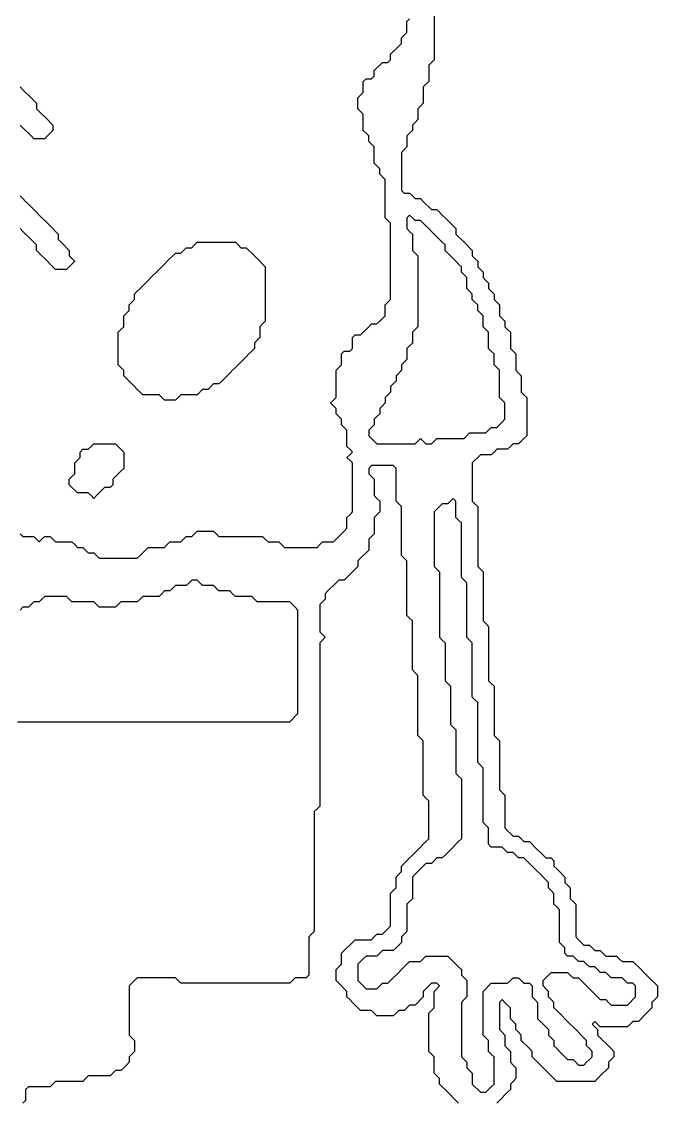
# Model space of a CAD drawing. Extents: x 33 to 125, y 19 to 141.
# Drawn here: x 94.1 to 125, y 46.3 to 98.7 of the extents above; entities that cross this region are included whole.
import ezdxf

# ---------------------------------------------------------------- set-up
doc = ezdxf.new("R2010")
doc.units = 0

msp = doc.modelspace()

# ---------------------------------------------------------------- linework, layer by layer
at = {"layer": 'Layer 1', "color": 7}
for points in [[(94.059257, 73.818857), (94.191548, 73.686566), (94.456131, 73.686566), (94.720714, 73.686566), (94.853006, 73.554274), (94.985297, 73.421982), (95.117589, 73.554274), (95.24988, 73.686566), (95.514463, 73.686566), (95.646755, 73.554274), (95.779046, 73.421982), (96.043629, 73.421982), (96.308212, 73.421982), (96.572795, 73.421982), (96.705087, 73.289691), (96.837378, 73.157399), (97.101961, 73.157399), (97.234253, 73.025108), (97.366544, 72.892816), (97.631127, 72.892816), (97.763419, 72.760525), (97.89571, 72.628233), (98.160293, 72.628233), (98.424876, 72.628233), (98.689459, 72.628233), (98.954042, 72.628233), (99.218625, 72.628233), (99.483208, 72.628233), (99.747791, 72.628233), (99.880083, 72.760525), (100.012374, 72.892816), (100.144666, 73.025108), (100.276957, 73.157399), (100.54154, 73.157399), (100.806123, 73.157399), (101.070706, 73.157399), (101.202998, 73.289691), (101.335289, 73.421982), (101.599872, 73.421982), (101.864455, 73.421982), (101.996747, 73.554274), (102.129038, 73.686566), (102.393621, 73.686566), (102.525913, 73.818857), (102.658204, 73.951149), (102.922787, 73.951149), (103.18737, 73.951149), (103.451953, 73.951149), (103.584245, 73.818857), (103.716536, 73.686566), (103.981119, 73.686566), (104.245702, 73.686566), (104.510285, 73.686566), (104.774868, 73.686566), (105.039451, 73.686566), (105.304034, 73.686566), (105.568617, 73.686566), (105.8332, 73.686566), (105.965491, 73.554274), (106.097783, 73.421982), (106.362366, 73.421982), (106.626949, 73.421982), (106.759241, 73.289691), (106.891532, 73.157399), (107.156115, 73.157399), (107.420698, 73.157399), (107.685281, 73.157399), (107.949864, 73.157399), (108.214447, 73.157399), (108.47903, 73.157399), (108.611322, 73.289691), (108.743613, 73.421982), (109.008196, 73.421982), (109.272779, 73.421982), (109.405071, 73.554274), (109.537362, 73.686566), (109.669654, 73.818857), (109.801945, 73.951149), (109.934237, 74.08344), (109.934237, 74.348023), (109.934237, 74.612606), (110.066528, 74.744897), (110.198819, 74.877189), (110.198819, 75.141772), (110.198819, 75.406355), (110.198819, 75.670938), (110.198819, 75.935521), (110.198819, 76.200104), (110.198819, 76.464687), (110.198819, 76.72927), (110.198819, 76.993853), (110.198819, 77.258436), (110.066528, 77.390727), (109.934237, 77.523019), (110.066528, 77.65531), (110.198819, 77.787602), (110.066528, 77.919894), (109.934237, 78.052185), (109.934237, 78.316768), (109.934237, 78.581351), (109.934237, 78.845934), (109.801945, 78.978225), (109.669654, 79.110517), (109.669654, 79.3751), (109.537362, 79.507391), (109.405071, 79.639683), (109.405071, 79.904266), (109.272779, 80.036558), (109.140488, 80.168849), (109.272779, 80.301141), (109.405071, 80.433432), (109.405071, 80.698015), (109.405071, 80.962598), (109.405071, 81.227181), (109.405071, 81.491764), (109.405071, 81.756347), (109.537362, 81.888638), (109.669654, 82.02093), (109.669654, 82.285513), (109.669654, 82.550096), (109.801945, 82.682387), (110.066528, 82.682387), (110.198819, 82.814679), (110.198819, 83.079262), (110.198819, 83.343845), (110.331111, 83.476136), (110.595694, 83.476136), (110.727986, 83.608428), (110.860277, 83.740719), (110.992569, 83.873011), (111.12486, 84.005302), (111.389443, 84.005302), (111.521735, 84.137594), (111.654026, 84.269886), (111.786318, 84.402177), (111.786318, 84.66676), (111.786318, 84.931343), (111.918609, 85.063634), (112.050901, 85.195926), (112.050901, 85.460509), (112.050901, 85.725092), (112.050901, 85.989675), (112.050901, 86.254258), (112.050901, 86.518841), (112.050901, 86.783424), (112.050901, 87.048007), (112.050901, 87.31259), (112.050901, 87.577173), (112.050901, 87.841756), (112.050901, 88.106339), (112.050901, 88.370922), (112.050901, 88.635505), (112.050901, 88.900088), (111.918609, 89.032379), (111.786318, 89.164671), (111.786318, 89.429254), (111.786318, 89.693837), (111.786318, 89.95842), (111.786318, 90.223003), (111.786318, 90.487586), (111.786318, 90.752169), (111.786318, 91.016752), (111.654026, 91.149043), (111.521735, 91.281335), (111.521735, 91.545918), (111.389443, 91.678209), (111.257152, 91.810501), (111.257152, 92.075084), (111.257152, 92.339667), (111.257152, 92.60425), (111.12486, 92.736542), (110.992569, 92.868833), (110.992569, 93.133416), (110.860277, 93.265707), (110.727986, 93.397999), (110.727986, 93.662582), (110.727986, 93.927165), (110.727986, 94.191748), (110.595694, 94.324039), (110.463403, 94.456331), (110.463403, 94.720914), (110.463403, 94.985497), (110.595694, 95.117788), (110.727986, 95.25008), (110.727986, 95.514663), (110.727986, 95.779246), (110.860277, 95.911537), (111.12486, 95.911537), (111.257152, 96.043829), (111.257152, 96.308412), (111.389443, 96.440703), (111.521735, 96.572995), (111.654026, 96.705286), (111.918609, 96.705286), (112.050901, 96.837578), (112.050901, 97.102161), (112.183192, 97.234453), (112.315483, 97.366744), (112.447775, 97.499035), (112.580067, 97.631327), (112.580067, 97.89591), (112.712358, 98.028201), (112.84465, 98.160493), (112.84465, 98.425076), (112.84465, 98.689659), (112.976941, 98.82195)], [(114.167565, 98.954242), (114.167565, 98.689659), (114.167565, 98.425076), (114.167565, 98.160493), (114.167565, 97.89591), (114.167565, 97.631327), (114.167565, 97.366744), (114.167565, 97.102161), (114.167565, 96.837578), (114.035273, 96.705286), (113.902982, 96.572995), (113.902982, 96.308412), (113.902982, 96.043829), (113.902982, 95.779246), (113.77069, 95.646954), (113.638399, 95.514663), (113.638399, 95.25008), (113.638399, 94.985497), (113.638399, 94.720914), (113.506107, 94.588622), (113.373816, 94.456331), (113.373816, 94.191748), (113.373816, 93.927165), (113.241524, 93.794873), (113.109233, 93.662582), (113.109233, 93.397999), (112.976941, 93.265707), (112.84465, 93.133416), (112.84465, 92.868833), (112.84465, 92.60425), (112.712358, 92.471958), (112.580067, 92.339667), (112.580067, 92.075084), (112.580067, 91.810501), (112.580067, 91.545918), (112.580067, 91.281335), (112.580067, 91.016752), (112.580067, 90.752169), (112.580067, 90.487586), (112.712358, 90.355294), (112.976941, 90.355294), (113.109233, 90.223003), (113.241524, 90.090711), (113.506107, 90.090711), (113.638399, 89.95842), (113.77069, 89.826128), (113.902982, 89.693837), (114.035273, 89.561545), (114.299856, 89.561545), (114.432147, 89.429254), (114.564439, 89.296962), (114.696731, 89.164671), (114.829022, 89.032379), (114.961314, 88.900088), (115.093605, 88.767797), (115.225897, 88.635505), (115.225897, 88.370922), (115.358188, 88.23863), (115.49048, 88.106339), (115.622771, 87.974047), (115.755063, 87.841756), (115.887354, 87.709464), (116.019646, 87.577173), (116.019646, 87.31259), (116.151937, 87.180298), (116.284229, 87.048007), (116.284229, 86.783424), (116.41652, 86.651133), (116.548811, 86.518841), (116.548811, 86.254258), (116.681103, 86.121966), (116.813395, 85.989675), (116.813395, 85.725092), (116.945686, 85.5928), (117.077978, 85.460509), (117.077978, 85.195926), (117.210269, 85.063634), (117.342561, 84.931343), (117.342561, 84.66676), (117.342561, 84.402177), (117.474852, 84.269886), (117.607144, 84.137594), (117.607144, 83.873011), (117.739435, 83.740719), (117.871727, 83.608428), (117.871727, 83.343845), (117.871727, 83.079262), (117.871727, 82.814679), (118.004018, 82.682387), (118.13631, 82.550096), (118.13631, 82.285513), (118.13631, 82.02093), (118.13631, 81.756347), (118.268601, 81.624055), (118.400893, 81.491764), (118.400893, 81.227181), (118.400893, 80.962598), (118.400893, 80.698015), (118.533184, 80.565723), (118.665475, 80.433432), (118.665475, 80.168849), (118.665475, 79.904266), (118.665475, 79.639683), (118.665475, 79.3751), (118.665475, 79.110517), (118.665475, 78.845934), (118.665475, 78.581351), (118.533184, 78.449059), (118.400893, 78.316768), (118.268601, 78.184477), (118.004018, 78.184477), (117.871727, 78.052185), (117.739435, 77.919894), (117.474852, 77.919894), (117.210269, 77.919894), (117.077978, 77.787602), (116.945686, 77.65531), (116.681103, 77.65531), (116.41652, 77.65531), (116.284229, 77.523019), (116.151937, 77.390727), (116.019646, 77.258436), (116.019646, 76.993853), (116.019646, 76.72927), (116.019646, 76.464687), (116.019646, 76.200104), (116.019646, 75.935521), (116.019646, 75.670938), (116.019646, 75.406355), (116.151937, 75.274063), (116.284229, 75.141772), (116.284229, 74.877189), (116.284229, 74.612606), (116.284229, 74.348023), (116.284229, 74.08344), (116.284229, 73.818857), (116.284229, 73.554274), (116.284229, 73.289691), (116.284229, 73.025108), (116.284229, 72.760525), (116.284229, 72.495942), (116.284229, 72.231359), (116.41652, 72.099067), (116.548811, 71.966776), (116.548811, 71.702193), (116.548811, 71.43761), (116.548811, 71.173027), (116.548811, 70.908444), (116.548811, 70.643861), (116.548811, 70.379278), (116.548811, 70.114695), (116.548811, 69.850112), (116.548811, 69.585529), (116.681103, 69.453238), (116.813395, 69.320946), (116.813395, 69.056363), (116.813395, 68.79178), (116.813395, 68.527197), (116.813395, 68.262614), (116.813395, 67.998031), (116.813395, 67.733448), (116.813395, 67.468865), (116.813395, 67.204282), (116.813395, 66.939699), (116.813395, 66.675116), (116.945686, 66.542824), (117.077978, 66.410533), (117.077978, 66.14595), (117.077978, 65.881367), (117.077978, 65.616784), (117.077978, 65.352201), (117.077978, 65.087618), (117.077978, 64.823035), (117.077978, 64.558452), (117.077978, 64.293869), (117.077978, 64.029286), (117.210269, 63.896994), (117.342561, 63.764703), (117.342561, 63.50012), (117.342561, 63.235537), (117.342561, 62.970954), (117.342561, 62.706371), (117.342561, 62.441788), (117.342561, 62.177205), (117.342561, 61.912622), (117.342561, 61.648039), (117.342561, 61.383456), (117.474852, 61.251165), (117.607144, 61.118873), (117.607144, 60.85429), (117.607144, 60.589707), (117.607144, 60.325124), (117.607144, 60.060541), (117.607144, 59.795958), (117.607144, 59.531375), (117.739435, 59.399083), (117.871727, 59.266792), (118.004018, 59.134501), (118.268601, 59.134501), (118.400893, 59.002209), (118.533184, 58.869917), (118.797767, 58.869917), (118.930059, 58.737626), (119.06235, 58.605334), (119.194642, 58.473043), (119.326933, 58.340751), (119.459225, 58.20846), (119.591516, 58.076168), (119.856099, 58.076168), (119.988391, 57.943877), (119.988391, 57.679294), (120.120682, 57.547002), (120.252974, 57.414711), (120.385265, 57.282419), (120.517557, 57.150128), (120.517557, 56.885545), (120.649848, 56.753253), (120.782139, 56.620962), (120.782139, 56.356379), (120.782139, 56.091796), (120.914431, 55.959504), (121.046723, 55.827213), (121.046723, 55.56263), (121.046723, 55.298047), (121.046723, 55.033464), (121.046723, 54.768881), (121.046723, 54.504298), (121.046723, 54.239715), (121.179014, 54.107423), (121.311306, 53.975132), (121.443597, 53.84284), (121.70818, 53.84284), (121.840472, 53.710549), (121.972763, 53.578257), (122.237346, 53.578257), (122.369638, 53.445966), (122.501929, 53.313674), (122.766512, 53.313674), (123.031095, 53.313674), (123.163387, 53.181383), (123.295678, 53.049091), (123.560261, 53.049091), (123.824844, 53.049091), (123.957136, 52.9168), (124.089427, 52.784509), (124.221719, 52.652217), (124.35401, 52.519925), (124.486302, 52.387634), (124.618593, 52.255342), (124.750885, 52.123051), (124.883176, 51.990759), (125.015467, 51.858468), (125.015467, 51.593885), (125.015467, 51.329302), (124.883176, 51.19701), (124.750885, 51.064719), (124.750885, 50.800136), (124.618593, 50.667845), (124.486302, 50.535553), (124.35401, 50.403261), (124.221719, 50.27097), (124.089427, 50.138678), (123.824844, 50.138678), (123.692553, 50.006387), (123.560261, 49.874095), (123.295678, 49.874095), (123.031095, 49.874095), (122.766512, 49.874095), (122.501929, 49.874095), (122.237346, 49.874095), (122.105055, 50.006387), (121.972763, 50.138678), (121.840472, 50.006387), (121.972763, 49.874095), (122.105055, 49.741804), (122.105055, 49.477221), (122.237346, 49.344929), (122.369638, 49.212638), (122.501929, 49.080346), (122.634221, 48.948055), (122.766512, 48.815763), (122.898803, 48.683472), (122.898803, 48.418889), (122.766512, 48.286597), (122.634221, 48.154306), (122.634221, 47.889723), (122.501929, 47.757431), (122.369638, 47.62514), (122.237346, 47.492848), (122.105055, 47.360557), (121.972763, 47.228265), (121.70818, 47.228265), (121.443597, 47.228265), (121.179014, 47.228265), (120.914431, 47.228265), (120.649848, 47.228265), (120.385265, 47.228265), (120.120682, 47.228265), (119.988391, 47.360557), (119.856099, 47.492848), (119.723808, 47.62514), (119.591516, 47.757431), (119.459225, 47.889723), (119.326933, 48.022014), (119.194642, 48.154306), (119.06235, 48.286597), (118.930059, 48.418889), (118.930059, 48.683472), (118.797767, 48.815763), (118.665475, 48.948055), (118.533184, 49.080346), (118.400893, 49.212638), (118.400893, 49.477221), (118.268601, 49.609512), (118.13631, 49.741804), (118.13631, 50.006387), (118.004018, 50.138678), (117.871727, 50.27097), (117.871727, 50.535553), (117.871727, 50.800136), (117.739435, 50.932427), (117.607144, 51.064719), (117.474852, 51.19701), (117.342561, 51.064719), (117.342561, 50.800136), (117.342561, 50.535553), (117.342561, 50.27097), (117.342561, 50.006387), (117.342561, 49.741804), (117.474852, 49.609512), (117.607144, 49.477221), (117.607144, 49.212638), (117.607144, 48.948055), (117.739435, 48.815763), (117.871727, 48.683472), (117.871727, 48.418889), (117.871727, 48.154306), (118.004018, 48.022014), (118.13631, 47.889723), (118.13631, 47.62514), (118.13631, 47.360557), (118.004018, 47.228265), (117.871727, 47.095974), (117.871727, 46.831391), (117.739435, 46.699099), (117.607144, 46.566808), (117.474852, 46.434517), (117.342561, 46.302225), (117.210269, 46.169933)], [(94.059257, 95.514663), (94.191548, 95.382372), (94.32384, 95.25008), (94.456131, 95.117788), (94.588423, 94.985497), (94.720714, 94.853206), (94.853006, 94.720914), (94.853006, 94.456331), (94.985297, 94.324039), (95.117589, 94.191748), (95.24988, 94.059456), (95.382171, 93.927165), (95.514463, 93.794873), (95.646755, 93.662582), (95.646755, 93.397999), (95.514463, 93.265707), (95.382171, 93.133416), (95.24988, 93.001125), (95.24988, 93.001125), (95.24988, 93.001125), (94.985297, 93.001125), (94.720714, 93.001125), (94.588423, 93.133416), (94.456131, 93.265707), (94.32384, 93.397999), (94.191548, 93.53029), (94.059257, 93.662582)], [(94.059257, 90.223003), (94.191548, 90.090711), (94.32384, 89.95842), (94.456131, 89.826128), (94.588423, 89.693837), (94.720714, 89.561545), (94.853006, 89.429254), (94.985297, 89.296962), (95.117589, 89.164671), (95.24988, 89.032379), (95.382171, 88.900088), (95.514463, 88.767797), (95.646755, 88.635505), (95.779046, 88.503214), (95.911338, 88.370922), (95.911338, 88.106339), (96.043629, 87.974047), (96.175921, 87.841756), (96.308212, 87.709464), (96.440504, 87.577173), (96.440504, 87.31259), (96.572795, 87.180298), (96.705087, 87.048007), (96.572795, 86.915715), (96.440504, 86.783424), (96.308212, 86.651133), (96.043629, 86.651133), (95.779046, 86.651133), (95.646755, 86.783424), (95.514463, 86.915715), (95.382171, 87.048007), (95.24988, 87.180298), (95.117589, 87.31259), (94.985297, 87.444881), (94.853006, 87.577173), (94.853006, 87.841756), (94.720714, 87.974047), (94.588423, 88.106339), (94.456131, 88.23863), (94.32384, 88.370922), (94.191548, 88.503214), (94.059257, 88.635505)], [(115.358188, 46.169933), (115.225897, 46.302225), (115.093605, 46.434517), (114.961314, 46.566808), (114.829022, 46.699099), (114.696731, 46.831391), (114.564439, 46.963682), (114.432147, 47.095974), (114.432147, 47.360557), (114.299856, 47.492848), (114.167565, 47.62514), (114.167565, 47.889723), (114.167565, 48.154306), (114.167565, 48.418889), (114.035273, 48.551181), (113.902982, 48.683472), (113.902982, 48.948055), (113.902982, 49.212638), (113.902982, 49.477221), (113.902982, 49.741804), (113.902982, 50.006387), (113.902982, 50.27097), (113.902982, 50.535553), (114.035273, 50.667845), (114.167565, 50.800136), (114.167565, 51.064719), (114.167565, 51.329302), (114.167565, 51.593885), (114.299856, 51.726176), (114.432147, 51.858468), (114.299856, 51.990759), (114.035273, 51.990759), (113.902982, 51.858468), (113.77069, 51.726176), (113.638399, 51.593885), (113.638399, 51.329302), (113.506107, 51.19701), (113.373816, 51.064719), (113.241524, 50.932427), (112.976941, 50.932427), (112.84465, 50.800136), (112.712358, 50.667845), (112.447775, 50.667845), (112.315483, 50.535553), (112.183192, 50.403261), (111.918609, 50.403261), (111.654026, 50.403261), (111.389443, 50.403261), (111.257152, 50.535553), (111.12486, 50.667845), (110.860277, 50.667845), (110.595694, 50.667845), (110.463403, 50.800136), (110.331111, 50.932427), (110.198819, 51.064719), (110.066528, 51.19701), (109.934237, 51.329302), (109.934237, 51.593885), (109.801945, 51.726176), (109.669654, 51.858468), (109.537362, 51.990759), (109.405071, 52.123051), (109.405071, 52.387634), (109.405071, 52.652217), (109.537362, 52.784509), (109.669654, 52.9168), (109.669654, 53.181383), (109.669654, 53.445966), (109.801945, 53.578257), (109.934237, 53.710549), (110.066528, 53.84284), (110.198819, 53.975132), (110.331111, 54.107423), (110.595694, 54.107423), (110.860277, 54.107423), (111.12486, 54.107423), (111.257152, 54.239715), (111.389443, 54.372006), (111.654026, 54.372006), (111.786318, 54.504298), (111.918609, 54.636589), (112.050901, 54.768881), (112.050901, 55.033464), (112.050901, 55.298047), (112.050901, 55.56263), (112.050901, 55.827213), (112.050901, 56.091796), (112.050901, 56.356379), (112.183192, 56.48867), (112.315483, 56.620962), (112.315483, 56.885545), (112.315483, 57.150128), (112.447775, 57.282419), (112.580067, 57.414711), (112.580067, 57.679294), (112.712358, 57.811585), (112.84465, 57.943877), (112.976941, 58.076168), (113.109233, 58.20846), (113.241524, 58.340751), (113.373816, 58.473043), (113.506107, 58.605334), (113.638399, 58.737626), (113.77069, 58.869917), (113.902982, 59.002209), (113.902982, 59.266792), (113.902982, 59.531375), (113.902982, 59.795958), (113.902982, 60.060541), (113.902982, 60.325124), (113.902982, 60.589707), (113.902982, 60.85429), (113.77069, 60.986581), (113.638399, 61.118873), (113.638399, 61.383456), (113.638399, 61.648039), (113.638399, 61.912622), (113.638399, 62.177205), (113.638399, 62.441788), (113.638399, 62.706371), (113.638399, 62.970954), (113.638399, 63.235537), (113.638399, 63.50012), (113.638399, 63.764703), (113.506107, 63.896994), (113.373816, 64.029286), (113.373816, 64.293869), (113.373816, 64.558452), (113.373816, 64.823035), (113.373816, 65.087618), (113.373816, 65.352201), (113.373816, 65.616784), (113.373816, 65.881367), (113.373816, 66.14595), (113.373816, 66.410533), (113.373816, 66.675116), (113.373816, 66.939699), (113.241524, 67.07199), (113.109233, 67.204282), (113.109233, 67.468865), (113.109233, 67.733448), (113.109233, 67.998031), (113.109233, 68.262614), (113.109233, 68.527197), (113.109233, 68.79178), (113.109233, 69.056363), (113.109233, 69.320946), (113.109233, 69.585529), (112.976941, 69.717821), (112.84465, 69.850112), (112.84465, 70.114695), (112.84465, 70.379278), (112.84465, 70.643861), (112.84465, 70.908444), (112.84465, 71.173027), (112.84465, 71.43761), (112.84465, 71.702193), (112.84465, 71.966776), (112.84465, 72.231359), (112.84465, 72.495942), (112.712358, 72.628233), (112.580067, 72.760525), (112.580067, 73.025108), (112.580067, 73.289691), (112.580067, 73.554274), (112.580067, 73.818857), (112.580067, 74.08344), (112.580067, 74.348023), (112.580067, 74.612606), (112.580067, 74.877189), (112.580067, 75.141772), (112.447775, 75.274063), (112.315483, 75.406355), (112.315483, 75.670938), (112.315483, 75.935521), (112.315483, 76.200104), (112.315483, 76.464687), (112.315483, 76.72927), (112.315483, 76.993853), (112.183192, 77.126144), (111.918609, 77.126144), (111.654026, 77.126144), (111.389443, 77.126144), (111.12486, 77.126144), (110.992569, 76.993853), (110.992569, 76.72927), (111.12486, 76.596978), (111.257152, 76.464687), (111.257152, 76.200104), (111.257152, 75.935521), (111.257152, 75.670938), (111.389443, 75.538646), (111.521735, 75.406355), (111.521735, 75.141772), (111.521735, 74.877189), (111.389443, 74.744897), (111.257152, 74.612606), (111.257152, 74.348023), (111.257152, 74.08344), (111.257152, 73.818857), (111.12486, 73.686566), (110.992569, 73.554274), (110.992569, 73.289691), (110.992569, 73.025108), (110.860277, 72.892816), (110.727986, 72.760525), (110.595694, 72.628233), (110.463403, 72.495942), (110.463403, 72.231359), (110.331111, 72.099067), (110.198819, 71.966776), (110.066528, 71.834485), (109.934237, 71.702193), (109.801945, 71.569902), (109.537362, 71.569902), (109.405071, 71.43761), (109.272779, 71.305318), (109.140488, 71.173027), (109.008196, 71.040735), (108.875905, 70.908444), (108.875905, 70.643861), (108.743613, 70.511569), (108.611322, 70.379278), (108.611322, 70.114695), (108.611322, 69.850112), (108.611322, 69.585529), (108.611322, 69.320946), (108.611322, 69.056363), (108.743613, 68.924071), (108.875905, 68.79178), (108.743613, 68.659488), (108.611322, 68.527197), (108.611322, 68.262614), (108.611322, 67.998031), (108.611322, 67.733448), (108.611322, 67.468865), (108.611322, 67.204282), (108.611322, 66.939699), (108.611322, 66.675116), (108.611322, 66.410533), (108.611322, 66.14595), (108.611322, 65.881367), (108.611322, 65.616784), (108.611322, 65.352201), (108.611322, 65.087618), (108.611322, 64.823035), (108.611322, 64.558452), (108.611322, 64.293869), (108.611322, 64.029286), (108.611322, 63.764703), (108.611322, 63.50012), (108.611322, 63.235537), (108.611322, 62.970954), (108.611322, 62.706371), (108.611322, 62.441788), (108.611322, 62.177205), (108.611322, 61.912622), (108.611322, 61.648039), (108.611322, 61.383456), (108.611322, 61.118873), (108.611322, 60.85429), (108.611322, 60.589707), (108.47903, 60.457415), (108.346739, 60.325124), (108.346739, 60.060541), (108.346739, 59.795958), (108.346739, 59.531375), (108.346739, 59.266792), (108.346739, 59.002209), (108.346739, 58.737626), (108.346739, 58.473043), (108.346739, 58.20846), (108.346739, 57.943877), (108.346739, 57.679294), (108.346739, 57.414711), (108.346739, 57.150128), (108.346739, 56.885545), (108.346739, 56.620962), (108.346739, 56.356379), (108.346739, 56.091796), (108.346739, 55.827213), (108.346739, 55.56263), (108.346739, 55.298047), (108.346739, 55.033464), (108.346739, 54.768881), (108.346739, 54.504298), (108.214447, 54.372006), (108.082155, 54.239715), (108.082155, 53.975132), (108.082155, 53.710549), (108.082155, 53.445966), (108.082155, 53.181383), (108.082155, 52.9168), (108.082155, 52.652217), (108.082155, 52.387634), (107.949864, 52.255342), (107.685281, 52.255342), (107.420698, 52.255342), (107.288407, 52.123051), (107.156115, 51.990759), (106.891532, 51.990759), (106.626949, 51.990759), (106.362366, 51.990759), (106.097783, 51.990759), (105.8332, 51.990759), (105.568617, 51.990759), (105.304034, 51.990759), (105.039451, 51.990759), (104.774868, 51.990759), (104.510285, 51.990759), (104.245702, 51.990759), (103.981119, 51.990759), (103.716536, 51.990759), (103.451953, 51.990759), (103.18737, 51.990759), (102.922787, 51.990759), (102.658204, 51.990759), (102.393621, 51.990759), (102.129038, 51.990759), (101.864455, 51.990759), (101.732163, 52.123051), (101.599872, 52.255342), (101.335289, 52.255342), (101.070706, 52.255342), (100.806123, 52.255342), (100.54154, 52.255342), (100.276957, 52.255342), (100.012374, 52.255342), (99.747791, 52.255342), (99.615499, 52.123051), (99.483208, 51.990759), (99.350917, 51.858468), (99.350917, 51.593885), (99.350917, 51.329302), (99.350917, 51.064719), (99.350917, 50.800136), (99.350917, 50.535553), (99.350917, 50.27097), (99.350917, 50.006387), (99.350917, 49.741804), (99.350917, 49.477221), (99.483208, 49.344929), (99.615499, 49.212638), (99.615499, 48.948055), (99.615499, 48.683472), (99.483208, 48.551181), (99.350917, 48.418889), (99.350917, 48.154306), (99.218625, 48.022014), (99.086334, 47.889723), (98.954042, 47.757431), (98.689459, 47.757431), (98.557168, 47.62514), (98.424876, 47.492848), (98.160293, 47.492848), (97.89571, 47.492848), (97.631127, 47.492848), (97.366544, 47.492848), (97.234253, 47.360557), (97.101961, 47.228265), (96.837378, 47.228265), (96.572795, 47.228265), (96.308212, 47.228265), (96.043629, 47.228265), (95.779046, 47.228265), (95.646755, 47.095974), (95.514463, 46.963682), (95.24988, 46.963682), (94.985297, 46.963682), (94.720714, 46.963682), (94.456131, 46.963682), (94.32384, 46.831391), (94.32384, 46.566808), (94.32384, 46.302225), (94.191548, 46.169933)], [(93.926965, 64.690743), (94.191548, 64.690743), (94.456131, 64.690743), (94.720714, 64.690743), (94.985297, 64.690743), (95.24988, 64.690743), (95.514463, 64.690743), (95.779046, 64.690743), (96.043629, 64.690743), (96.308212, 64.690743), (96.572795, 64.690743), (96.837378, 64.690743), (97.101961, 64.690743), (97.366544, 64.690743), (97.631127, 64.690743), (97.89571, 64.690743), (98.160293, 64.690743), (98.424876, 64.690743), (98.689459, 64.690743), (98.954042, 64.690743), (99.218625, 64.690743), (99.483208, 64.690743), (99.747791, 64.690743), (100.012374, 64.690743), (100.276957, 64.690743), (100.54154, 64.690743), (100.806123, 64.690743), (101.070706, 64.690743), (101.335289, 64.690743), (101.599872, 64.690743), (101.864455, 64.690743), (102.129038, 64.690743), (102.393621, 64.690743), (102.658204, 64.690743), (102.922787, 64.690743), (103.18737, 64.690743), (103.451953, 64.690743), (103.716536, 64.690743), (103.981119, 64.690743), (104.245702, 64.690743), (104.510285, 64.690743), (104.774868, 64.690743), (105.039451, 64.690743), (105.304034, 64.690743), (105.568617, 64.690743), (105.8332, 64.690743), (106.097783, 64.690743), (106.362366, 64.690743), (106.626949, 64.690743), (106.891532, 64.690743), (107.156115, 64.690743), (107.288407, 64.823035), (107.288407, 64.823035), (107.288407, 64.823035), (107.420698, 64.955326), (107.55299, 65.087618), (107.55299, 65.352201), (107.55299, 65.616784), (107.55299, 65.881367), (107.55299, 66.14595), (107.55299, 66.410533), (107.55299, 66.675116), (107.55299, 66.939699), (107.55299, 67.204282), (107.55299, 67.468865), (107.55299, 67.733448), (107.55299, 67.998031), (107.55299, 68.262614), (107.55299, 68.527197), (107.55299, 68.79178), (107.55299, 69.056363), (107.55299, 69.320946), (107.55299, 69.585529), (107.55299, 69.850112), (107.55299, 70.114695), (107.420698, 70.246986), (107.288407, 70.379278), (107.156115, 70.511569), (106.891532, 70.511569), (106.626949, 70.511569), (106.362366, 70.511569), (106.097783, 70.511569), (105.8332, 70.511569), (105.568617, 70.511569), (105.436326, 70.643861), (105.304034, 70.776152), (105.039451, 70.776152), (104.774868, 70.776152), (104.510285, 70.776152), (104.377994, 70.908444), (104.245702, 71.040735), (103.981119, 71.040735), (103.716536, 71.040735), (103.584245, 71.173027), (103.451953, 71.305318), (103.18737, 71.305318), (102.922787, 71.305318), (102.790496, 71.43761), (102.658204, 71.569902), (102.393621, 71.569902), (102.26133, 71.43761), (102.129038, 71.305318), (101.864455, 71.305318), (101.599872, 71.305318), (101.467581, 71.173027), (101.335289, 71.040735), (101.070706, 71.040735), (100.938415, 70.908444), (100.806123, 70.776152), (100.54154, 70.776152), (100.276957, 70.776152), (100.012374, 70.776152), (99.880083, 70.643861), (99.747791, 70.511569), (99.483208, 70.511569), (99.218625, 70.511569), (98.954042, 70.511569), (98.821751, 70.379278), (98.689459, 70.246986), (98.424876, 70.246986), (98.160293, 70.246986), (97.89571, 70.246986), (97.763419, 70.379278), (97.631127, 70.511569), (97.366544, 70.511569), (97.101961, 70.511569), (96.837378, 70.511569), (96.572795, 70.511569), (96.440504, 70.643861), (96.308212, 70.776152), (96.043629, 70.776152), (95.779046, 70.776152), (95.514463, 70.776152), (95.24988, 70.776152), (95.117589, 70.643861), (94.985297, 70.511569), (94.720714, 70.511569), (94.588423, 70.379278), (94.456131, 70.246986), (94.191548, 70.246986), (94.059257, 70.114695)]]:
    msp.add_lwpolyline(points, dxfattribs=at)
for points in [[(114.167565, 78.316768), (114.299856, 78.449059), (114.564439, 78.449059), (114.829022, 78.449059), (115.093605, 78.449059), (115.358188, 78.449059), (115.622771, 78.449059), (115.755063, 78.581351), (115.887354, 78.713642), (116.151937, 78.713642), (116.41652, 78.713642), (116.681103, 78.713642), (116.813395, 78.845934), (116.945686, 78.978225), (117.210269, 78.978225), (117.342561, 79.110517), (117.474852, 79.242808), (117.607144, 79.3751), (117.607144, 79.639683), (117.607144, 79.904266), (117.607144, 80.168849), (117.474852, 80.301141), (117.342561, 80.433432), (117.342561, 80.698015), (117.342561, 80.962598), (117.342561, 81.227181), (117.342561, 81.491764), (117.342561, 81.756347), (117.210269, 81.888638), (117.077978, 82.02093), (117.077978, 82.285513), (117.077978, 82.550096), (116.945686, 82.682387), (116.813395, 82.814679), (116.813395, 83.079262), (116.813395, 83.343845), (116.813395, 83.608428), (116.681103, 83.740719), (116.548811, 83.873011), (116.548811, 84.137594), (116.548811, 84.402177), (116.41652, 84.534469), (116.284229, 84.66676), (116.284229, 84.931343), (116.151937, 85.063634), (116.019646, 85.195926), (116.019646, 85.460509), (115.887354, 85.5928), (115.755063, 85.725092), (115.755063, 85.989675), (115.755063, 86.254258), (115.622771, 86.38655), (115.49048, 86.518841), (115.49048, 86.783424), (115.358188, 86.915715), (115.225897, 87.048007), (115.093605, 87.180298), (114.961314, 87.31259), (114.829022, 87.444881), (114.696731, 87.577173), (114.696731, 87.841756), (114.564439, 87.974047), (114.432147, 88.106339), (114.299856, 88.23863), (114.167565, 88.370922), (114.035273, 88.503214), (113.902982, 88.635505), (113.77069, 88.767797), (113.638399, 88.900088), (113.506107, 89.032379), (113.241524, 89.032379), (113.109233, 89.164671), (112.976941, 89.296962), (112.84465, 89.164671), (112.84465, 88.900088), (112.84465, 88.635505), (112.976941, 88.503214), (113.109233, 88.370922), (113.109233, 88.106339), (113.109233, 87.841756), (113.109233, 87.577173), (113.241524, 87.444881), (113.373816, 87.31259), (113.373816, 87.048007), (113.373816, 86.783424), (113.373816, 86.518841), (113.373816, 86.254258), (113.373816, 85.989675), (113.373816, 85.725092), (113.373816, 85.460509), (113.373816, 85.195926), (113.373816, 84.931343), (113.373816, 84.66676), (113.373816, 84.402177), (113.373816, 84.137594), (113.373816, 83.873011), (113.241524, 83.740719), (113.109233, 83.608428), (113.109233, 83.343845), (113.109233, 83.079262), (112.976941, 82.94697), (112.84465, 82.814679), (112.84465, 82.550096), (112.84465, 82.285513), (112.712358, 82.153222), (112.580067, 82.02093), (112.580067, 81.756347), (112.447775, 81.624055), (112.315483, 81.491764), (112.315483, 81.227181), (112.183192, 81.094889), (112.050901, 80.962598), (112.050901, 80.698015), (111.918609, 80.565723), (111.786318, 80.433432), (111.786318, 80.168849), (111.654026, 80.036558), (111.521735, 79.904266), (111.521735, 79.639683), (111.389443, 79.507391), (111.257152, 79.3751), (111.257152, 79.110517), (111.12486, 78.978225), (110.992569, 78.845934), (110.992569, 78.581351), (111.12486, 78.449059), (111.257152, 78.316768), (111.389443, 78.184477), (111.654026, 78.184477), (111.918609, 78.184477), (112.183192, 78.184477), (112.447775, 78.184477), (112.712358, 78.184477), (112.976941, 78.184477), (113.241524, 78.184477), (113.373816, 78.316768), (113.506107, 78.449059), (113.638399, 78.316768), (113.77069, 78.184477), (114.035273, 78.184477), (114.167565, 78.316768), (114.167565, 78.316768)], [(101.599872, 80.301141), (101.335289, 80.301141), (101.070706, 80.301141), (100.938415, 80.433432), (100.806123, 80.565723), (100.54154, 80.565723), (100.276957, 80.565723), (100.012374, 80.565723), (99.880083, 80.698015), (99.747791, 80.830306), (99.615499, 80.962598), (99.483208, 81.094889), (99.350917, 81.227181), (99.218625, 81.359472), (99.086334, 81.491764), (99.086334, 81.756347), (98.954042, 81.888638), (98.821751, 82.02093), (98.821751, 82.285513), (98.821751, 82.550096), (98.821751, 82.814679), (98.821751, 83.079262), (98.821751, 83.343845), (98.821751, 83.608428), (98.954042, 83.740719), (99.086334, 83.873011), (99.086334, 84.137594), (99.086334, 84.402177), (99.218625, 84.534469), (99.350917, 84.66676), (99.350917, 84.931343), (99.483208, 85.063634), (99.615499, 85.195926), (99.615499, 85.460509), (99.747791, 85.5928), (99.880083, 85.725092), (100.012374, 85.857383), (100.144666, 85.989675), (100.276957, 86.121966), (100.409249, 86.254258), (100.54154, 86.38655), (100.673832, 86.518841), (100.806123, 86.651133), (100.938415, 86.783424), (101.070706, 86.915715), (101.202998, 87.048007), (101.335289, 87.180298), (101.467581, 87.31259), (101.599872, 87.444881), (101.864455, 87.444881), (101.996747, 87.577173), (102.129038, 87.709464), (102.393621, 87.709464), (102.525913, 87.841756), (102.658204, 87.974047), (102.922787, 87.974047), (103.18737, 87.974047), (103.451953, 87.974047), (103.716536, 87.974047), (103.981119, 87.974047), (104.245702, 87.974047), (104.510285, 87.974047), (104.642577, 87.841756), (104.774868, 87.709464), (105.039451, 87.709464), (105.171743, 87.577173), (105.304034, 87.444881), (105.436326, 87.31259), (105.568617, 87.180298), (105.700909, 87.048007), (105.8332, 86.915715), (105.965491, 86.783424), (105.965491, 86.518841), (105.965491, 86.254258), (105.965491, 85.989675), (105.965491, 85.725092), (105.965491, 85.460509), (105.965491, 85.195926), (105.965491, 84.931343), (105.965491, 84.66676), (105.965491, 84.402177), (105.965491, 84.137594), (105.8332, 84.005302), (105.700909, 83.873011), (105.700909, 83.608428), (105.700909, 83.343845), (105.568617, 83.211553), (105.436326, 83.079262), (105.436326, 82.814679), (105.304034, 82.682387), (105.171743, 82.550096), (105.039451, 82.417805), (104.90716, 82.285513), (104.774868, 82.153222), (104.642577, 82.02093), (104.510285, 81.888638), (104.377994, 81.756347), (104.245702, 81.624055), (104.113411, 81.491764), (103.981119, 81.359472), (103.848827, 81.227181), (103.716536, 81.094889), (103.451953, 81.094889), (103.319662, 80.962598), (103.18737, 80.830306), (102.922787, 80.830306), (102.790496, 80.698015), (102.658204, 80.565723), (102.393621, 80.565723), (102.129038, 80.565723), (101.864455, 80.565723), (101.732163, 80.433432), (101.599872, 80.301141), (101.599872, 80.301141)], [(97.631127, 75.538646), (97.498835, 75.670938), (97.366544, 75.80323), (97.101961, 75.80323), (96.837378, 75.80323), (96.705087, 75.935521), (96.572795, 76.067813), (96.440504, 76.200104), (96.440504, 76.464687), (96.572795, 76.596978), (96.705087, 76.72927), (96.705087, 76.993853), (96.705087, 77.258436), (96.837378, 77.390727), (96.96967, 77.523019), (96.96967, 77.787602), (97.101961, 77.919894), (97.366544, 77.919894), (97.498835, 78.052185), (97.631127, 78.184477), (97.89571, 78.184477), (98.160293, 78.184477), (98.424876, 78.184477), (98.689459, 78.184477), (98.821751, 78.052185), (98.954042, 77.919894), (99.086334, 77.787602), (99.086334, 77.523019), (99.086334, 77.258436), (99.086334, 76.993853), (98.954042, 76.861561), (98.821751, 76.72927), (98.689459, 76.596978), (98.557168, 76.464687), (98.557168, 76.200104), (98.424876, 76.067813), (98.160293, 76.067813), (98.028002, 75.935521), (97.89571, 75.80323), (97.763419, 75.670938), (97.631127, 75.538646), (97.631127, 75.538646)], [(116.813395, 46.831391), (116.945686, 46.963682), (117.077978, 47.095974), (117.077978, 47.360557), (117.077978, 47.62514), (117.077978, 47.889723), (117.077978, 48.154306), (117.077978, 48.418889), (116.945686, 48.551181), (116.813395, 48.683472), (116.813395, 48.948055), (116.813395, 49.212638), (116.681103, 49.344929), (116.548811, 49.477221), (116.548811, 49.741804), (116.548811, 50.006387), (116.548811, 50.27097), (116.548811, 50.535553), (116.548811, 50.800136), (116.548811, 51.064719), (116.548811, 51.329302), (116.548811, 51.593885), (116.681103, 51.726176), (116.813395, 51.858468), (116.945686, 51.990759), (117.210269, 51.990759), (117.474852, 51.990759), (117.739435, 51.990759), (117.871727, 52.123051), (118.004018, 52.255342), (118.268601, 52.255342), (118.400893, 52.123051), (118.533184, 51.990759), (118.797767, 51.990759), (118.930059, 51.858468), (118.930059, 51.593885), (118.930059, 51.329302), (119.06235, 51.19701), (119.194642, 51.064719), (119.194642, 50.800136), (119.194642, 50.535553), (119.194642, 50.27097), (119.326933, 50.138678), (119.459225, 50.006387), (119.591516, 49.874095), (119.723808, 49.741804), (119.723808, 49.477221), (119.856099, 49.344929), (119.988391, 49.212638), (119.988391, 48.948055), (120.120682, 48.815763), (120.252974, 48.683472), (120.385265, 48.551181), (120.517557, 48.418889), (120.649848, 48.286597), (120.914431, 48.286597), (121.046723, 48.154306), (121.179014, 48.022014), (121.443597, 48.022014), (121.575889, 48.154306), (121.70818, 48.286597), (121.840472, 48.418889), (121.840472, 48.683472), (121.70818, 48.815763), (121.575889, 48.948055), (121.575889, 49.212638), (121.443597, 49.344929), (121.311306, 49.477221), (121.179014, 49.609512), (121.046723, 49.741804), (120.914431, 49.874095), (120.782139, 50.006387), (120.649848, 50.138678), (120.517557, 50.27097), (120.385265, 50.403261), (120.252974, 50.535553), (120.120682, 50.667845), (119.988391, 50.800136), (119.988391, 51.064719), (119.856099, 51.19701), (119.723808, 51.329302), (119.723808, 51.593885), (119.591516, 51.726176), (119.459225, 51.858468), (119.459225, 52.123051), (119.591516, 52.255342), (119.723808, 52.387634), (119.856099, 52.519925), (120.120682, 52.519925), (120.385265, 52.519925), (120.649848, 52.519925), (120.782139, 52.387634), (120.914431, 52.255342), (121.179014, 52.255342), (121.311306, 52.123051), (121.443597, 51.990759), (121.575889, 51.858468), (121.70818, 51.726176), (121.840472, 51.593885), (121.972763, 51.461593), (122.105055, 51.329302), (122.237346, 51.19701), (122.501929, 51.19701), (122.634221, 51.064719), (122.766512, 50.932427), (123.031095, 50.932427), (123.295678, 50.932427), (123.560261, 50.932427), (123.692553, 51.064719), (123.824844, 51.19701), (123.957136, 51.329302), (123.957136, 51.593885), (123.957136, 51.858468), (123.824844, 51.990759), (123.560261, 51.990759), (123.42797, 52.123051), (123.295678, 52.255342), (123.031095, 52.255342), (122.766512, 52.255342), (122.634221, 52.387634), (122.501929, 52.519925), (122.237346, 52.519925), (122.105055, 52.652217), (121.972763, 52.784509), (121.70818, 52.784509), (121.575889, 52.9168), (121.443597, 53.049091), (121.179014, 53.049091), (121.046723, 53.181383), (120.914431, 53.313674), (120.649848, 53.313674), (120.517557, 53.445966), (120.517557, 53.710549), (120.385265, 53.84284), (120.252974, 53.975132), (120.252974, 54.239715), (120.252974, 54.504298), (120.252974, 54.768881), (120.252974, 55.033464), (120.252974, 55.298047), (120.252974, 55.56263), (120.120682, 55.694921), (119.988391, 55.827213), (119.988391, 56.091796), (119.988391, 56.356379), (119.856099, 56.48867), (119.723808, 56.620962), (119.723808, 56.885545), (119.591516, 57.017837), (119.459225, 57.150128), (119.326933, 57.282419), (119.194642, 57.414711), (119.06235, 57.547002), (118.930059, 57.679294), (118.797767, 57.811585), (118.665475, 57.943877), (118.533184, 58.076168), (118.268601, 58.076168), (118.13631, 58.20846), (118.004018, 58.340751), (117.739435, 58.340751), (117.607144, 58.473043), (117.474852, 58.605334), (117.210269, 58.605334), (116.945686, 58.605334), (116.813395, 58.737626), (116.813395, 59.002209), (116.813395, 59.266792), (116.813395, 59.531375), (116.681103, 59.663666), (116.548811, 59.795958), (116.548811, 60.060541), (116.548811, 60.325124), (116.548811, 60.589707), (116.548811, 60.85429), (116.548811, 61.118873), (116.548811, 61.383456), (116.548811, 61.648039), (116.548811, 61.912622), (116.548811, 62.177205), (116.548811, 62.441788), (116.41652, 62.574079), (116.284229, 62.706371), (116.284229, 62.970954), (116.284229, 63.235537), (116.284229, 63.50012), (116.284229, 63.764703), (116.284229, 64.029286), (116.284229, 64.293869), (116.284229, 64.558452), (116.284229, 64.823035), (116.284229, 65.087618), (116.284229, 65.352201), (116.284229, 65.616784), (116.151937, 65.749075), (116.019646, 65.881367), (116.019646, 66.14595), (116.019646, 66.410533), (116.019646, 66.675116), (116.019646, 66.939699), (116.019646, 67.204282), (116.019646, 67.468865), (116.019646, 67.733448), (116.019646, 67.998031), (116.019646, 68.262614), (116.019646, 68.527197), (115.887354, 68.659488), (115.755063, 68.79178), (115.755063, 69.056363), (115.755063, 69.320946), (115.755063, 69.585529), (115.755063, 69.850112), (115.755063, 70.114695), (115.755063, 70.379278), (115.755063, 70.643861), (115.755063, 70.908444), (115.755063, 71.173027), (115.755063, 71.43761), (115.622771, 71.569902), (115.49048, 71.702193), (115.49048, 71.966776), (115.49048, 72.231359), (115.49048, 72.495942), (115.49048, 72.760525), (115.49048, 73.025108), (115.49048, 73.289691), (115.49048, 73.554274), (115.49048, 73.818857), (115.49048, 74.08344), (115.49048, 74.348023), (115.358188, 74.480314), (115.225897, 74.612606), (115.225897, 74.877189), (115.225897, 75.141772), (115.225897, 75.406355), (115.093605, 75.538646), (114.961314, 75.406355), (114.829022, 75.274063), (114.564439, 75.274063), (114.432147, 75.141772), (114.299856, 75.00948), (114.167565, 74.877189), (114.167565, 74.612606), (114.167565, 74.348023), (114.167565, 74.08344), (114.167565, 73.818857), (114.167565, 73.554274), (114.167565, 73.289691), (114.167565, 73.025108), (114.167565, 72.760525), (114.167565, 72.495942), (114.167565, 72.231359), (114.299856, 72.099067), (114.432147, 71.966776), (114.432147, 71.702193), (114.432147, 71.43761), (114.432147, 71.173027), (114.432147, 70.908444), (114.432147, 70.643861), (114.432147, 70.379278), (114.432147, 70.114695), (114.432147, 69.850112), (114.432147, 69.585529), (114.432147, 69.320946), (114.432147, 69.056363), (114.432147, 68.79178), (114.564439, 68.659488), (114.696731, 68.527197), (114.696731, 68.262614), (114.696731, 67.998031), (114.696731, 67.733448), (114.696731, 67.468865), (114.696731, 67.204282), (114.696731, 66.939699), (114.696731, 66.675116), (114.829022, 66.542824), (114.961314, 66.410533), (114.961314, 66.14595), (114.961314, 65.881367), (114.961314, 65.616784), (114.961314, 65.352201), (114.961314, 65.087618), (114.961314, 64.823035), (114.961314, 64.558452), (115.093605, 64.42616), (115.225897, 64.293869), (115.225897, 64.029286), (115.225897, 63.764703), (115.225897, 63.50012), (115.225897, 63.235537), (115.225897, 62.970954), (115.225897, 62.706371), (115.225897, 62.441788), (115.225897, 62.177205), (115.358188, 62.044913), (115.49048, 61.912622), (115.49048, 61.648039), (115.49048, 61.383456), (115.49048, 61.118873), (115.49048, 60.85429), (115.49048, 60.589707), (115.49048, 60.325124), (115.49048, 60.060541), (115.49048, 59.795958), (115.49048, 59.531375), (115.49048, 59.266792), (115.49048, 59.002209), (115.358188, 58.869917), (115.225897, 58.737626), (115.093605, 58.605334), (114.961314, 58.473043), (114.829022, 58.340751), (114.696731, 58.20846), (114.564439, 58.076168), (114.299856, 58.076168), (114.167565, 57.943877), (114.035273, 57.811585), (113.77069, 57.811585), (113.638399, 57.679294), (113.506107, 57.547002), (113.373816, 57.414711), (113.241524, 57.282419), (113.109233, 57.150128), (113.109233, 56.885545), (113.109233, 56.620962), (113.109233, 56.356379), (113.109233, 56.091796), (112.976941, 55.959504), (112.84465, 55.827213), (112.84465, 55.56263), (112.84465, 55.298047), (112.84465, 55.033464), (112.84465, 54.768881), (112.84465, 54.504298), (112.712358, 54.372006), (112.580067, 54.239715), (112.580067, 53.975132), (112.447775, 53.84284), (112.315483, 53.710549), (112.183192, 53.578257), (111.918609, 53.578257), (111.654026, 53.578257), (111.521735, 53.445966), (111.389443, 53.313674), (111.12486, 53.313674), (110.860277, 53.313674), (110.727986, 53.181383), (110.595694, 53.049091), (110.463403, 52.9168), (110.463403, 52.652217), (110.463403, 52.387634), (110.463403, 52.123051), (110.595694, 51.990759), (110.727986, 51.858468), (110.860277, 51.726176), (111.12486, 51.726176), (111.389443, 51.726176), (111.521735, 51.858468), (111.654026, 51.990759), (111.918609, 51.990759), (112.050901, 52.123051), (112.183192, 52.255342), (112.315483, 52.387634), (112.447775, 52.519925), (112.580067, 52.652217), (112.712358, 52.784509), (112.84465, 52.9168), (112.976941, 53.049091), (113.241524, 53.049091), (113.506107, 53.049091), (113.638399, 53.181383), (113.77069, 53.313674), (114.035273, 53.313674), (114.299856, 53.313674), (114.564439, 53.313674), (114.829022, 53.313674), (114.961314, 53.181383), (115.093605, 53.049091), (115.225897, 52.9168), (115.358188, 52.784509), (115.49048, 52.652217), (115.49048, 52.387634), (115.622771, 52.255342), (115.755063, 52.123051), (115.755063, 51.858468), (115.755063, 51.593885), (115.755063, 51.329302), (115.622771, 51.19701), (115.49048, 51.064719), (115.49048, 50.800136), (115.49048, 50.535553), (115.49048, 50.27097), (115.49048, 50.006387), (115.49048, 49.741804), (115.49048, 49.477221), (115.49048, 49.212638), (115.49048, 48.948055), (115.49048, 48.683472), (115.49048, 48.418889), (115.622771, 48.286597), (115.755063, 48.154306), (115.755063, 47.889723), (115.887354, 47.757431), (116.019646, 47.62514), (116.019646, 47.360557), (116.019646, 47.095974), (116.151937, 46.963682), (116.284229, 46.831391), (116.41652, 46.699099), (116.681103, 46.699099), (116.813395, 46.831391), (116.813395, 46.831391)]]:
    msp.add_lwpolyline(points, close=True, dxfattribs=at)

doc.saveas('drawing.dxf')
